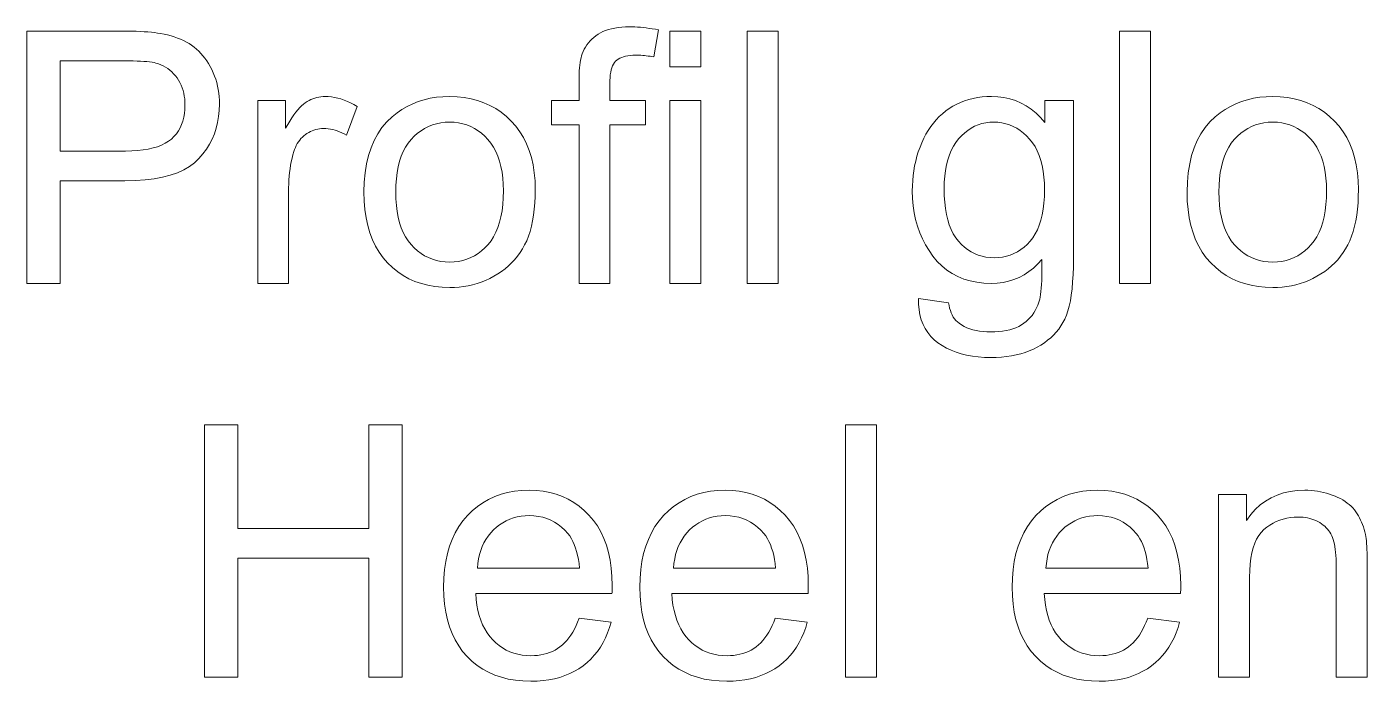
# Model space of a CAD drawing. Extents: x 0 to 297, y 0 to 420.
# Drawn here: x 162.8 to 178.73, y 371.01 to 378.79 of the extents above; entities that cross this region are included whole.
import ezdxf

# ---------------------------------------------------------------- set-up
doc = ezdxf.new("R2010")
doc.units = 0

msp = doc.modelspace()

# ---------------------------------------------------------------- linework, layer by layer
at = {"color": 7, "lineweight": 13}
for points in [[(162.803, 375.741), (162.803, 378.741), (163.934, 378.741), (163.993, 378.741), (164.048, 378.74), (164.101, 378.739), (164.151, 378.737), (164.198, 378.734), (164.242, 378.731), (164.284, 378.727), (164.322, 378.723), (164.358, 378.718), (164.391, 378.713), (164.434, 378.705), (164.476, 378.695), (164.517, 378.685), (164.556, 378.672), (164.594, 378.659), (164.63, 378.644), (164.665, 378.628), (164.699, 378.611), (164.731, 378.592), (164.761, 378.572), (164.79, 378.551), (164.819, 378.528), (164.846, 378.503), (164.871, 378.476), (164.896, 378.448), (164.919, 378.419), (164.942, 378.387), (164.963, 378.354), (164.983, 378.319), (165.002, 378.283), (165.019, 378.245), (165.034, 378.207), (165.048, 378.168), (165.06, 378.128), (165.07, 378.087), (165.078, 378.046), (165.085, 378.004), (165.089, 377.961), (165.092, 377.918), (165.093, 377.874), (165.09, 377.798), (165.083, 377.725), (165.071, 377.655), (165.054, 377.586), (165.032, 377.52), (165.005, 377.457), (164.973, 377.395), (164.937, 377.337), (164.895, 377.28), (164.849, 377.226), (164.797, 377.176), (164.736, 377.13), (164.668, 377.091), (164.592, 377.056), (164.507, 377.027), (164.416, 377.003), (164.316, 376.985), (164.208, 376.971), (164.093, 376.964), (163.969, 376.961), (163.2, 376.961), (163.2, 375.741)], [(169.366, 375.741), (169.366, 377.628), (169.04, 377.628), (169.04, 377.914), (169.366, 377.914), (169.366, 378.146), (169.366, 378.188), (169.367, 378.229), (169.369, 378.267), (169.372, 378.303), (169.375, 378.337), (169.38, 378.368), (169.385, 378.397), (169.39, 378.424), (169.397, 378.449), (169.404, 378.471), (169.416, 378.499), (169.429, 378.526), (169.444, 378.552), (169.46, 378.577), (169.478, 378.601), (169.497, 378.624), (169.519, 378.645), (169.541, 378.666), (169.566, 378.685), (169.592, 378.703), (169.62, 378.72), (169.65, 378.735), (169.682, 378.749), (169.716, 378.76), (169.753, 378.77), (169.791, 378.778), (169.832, 378.784), (169.875, 378.789), (169.92, 378.792), (169.967, 378.792), (169.999, 378.792), (170.031, 378.791), (170.063, 378.789), (170.097, 378.786), (170.131, 378.783), (170.166, 378.779), (170.201, 378.774), (170.237, 378.769), (170.274, 378.763), (170.311, 378.756), (170.256, 378.434), (170.233, 378.438), (170.21, 378.442), (170.188, 378.445), (170.166, 378.447), (170.144, 378.45), (170.123, 378.451), (170.101, 378.453), (170.08, 378.454), (170.059, 378.455), (170.039, 378.455), (170.006, 378.454), (169.976, 378.452), (169.947, 378.448), (169.92, 378.443), (169.896, 378.437), (169.873, 378.429), (169.852, 378.42), (169.833, 378.409), (169.816, 378.397), (169.801, 378.383), (169.788, 378.368), (169.776, 378.349), (169.766, 378.329), (169.757, 378.306), (169.749, 378.28), (169.743, 378.252), (169.738, 378.222), (169.735, 378.189), (169.733, 378.153), (169.732, 378.115), (169.732, 377.914), (170.155, 377.914), (170.155, 377.628), (169.732, 377.628), (169.732, 375.741)], [(170.444, 378.318), (170.444, 378.741), (170.812, 378.741), (170.812, 378.318)], [(171.365, 375.741), (171.365, 378.741), (171.733, 378.741), (171.733, 375.741)], [(175.791, 375.741), (175.791, 378.741), (176.16, 378.741), (176.16, 375.741)], [(163.2, 377.315), (163.975, 377.315), (164.05, 377.316), (164.12, 377.321), (164.186, 377.328), (164.247, 377.338), (164.304, 377.351), (164.357, 377.366), (164.405, 377.385), (164.448, 377.407), (164.487, 377.431), (164.522, 377.458), (164.552, 377.488), (164.58, 377.52), (164.604, 377.555), (164.625, 377.591), (164.643, 377.631), (164.658, 377.672), (164.669, 377.716), (164.677, 377.762), (164.682, 377.81), (164.683, 377.861), (164.682, 377.898), (164.68, 377.934), (164.675, 377.969), (164.668, 378.003), (164.66, 378.036), (164.649, 378.068), (164.637, 378.098), (164.623, 378.128), (164.606, 378.156), (164.588, 378.184), (164.569, 378.21), (164.548, 378.234), (164.526, 378.256), (164.502, 378.276), (164.478, 378.295), (164.452, 378.312), (164.425, 378.327), (164.397, 378.34), (164.368, 378.351), (164.338, 378.361), (164.316, 378.366), (164.291, 378.37), (164.262, 378.374), (164.23, 378.378), (164.195, 378.381), (164.156, 378.383), (164.114, 378.385), (164.068, 378.386), (164.02, 378.387), (163.967, 378.387), (163.2, 378.387)], [(165.547, 375.741), (165.547, 377.914), (165.879, 377.914), (165.879, 377.585), (165.904, 377.63), (165.928, 377.671), (165.953, 377.71), (165.977, 377.745), (166.001, 377.777), (166.024, 377.806), (166.047, 377.832), (166.069, 377.854), (166.091, 377.874), (166.113, 377.89), (166.135, 377.904), (166.157, 377.916), (166.179, 377.928), (166.202, 377.937), (166.226, 377.945), (166.249, 377.952), (166.274, 377.957), (166.298, 377.961), (166.324, 377.963), (166.349, 377.964), (166.386, 377.962), (166.424, 377.959), (166.461, 377.953), (166.499, 377.945), (166.537, 377.934), (166.575, 377.921), (166.613, 377.905), (166.651, 377.888), (166.689, 377.867), (166.728, 377.845), (166.601, 377.503), (166.574, 377.518), (166.547, 377.532), (166.52, 377.544), (166.493, 377.554), (166.466, 377.563), (166.439, 377.57), (166.412, 377.576), (166.385, 377.58), (166.358, 377.582), (166.331, 377.583), (166.307, 377.582), (166.283, 377.58), (166.261, 377.576), (166.238, 377.571), (166.216, 377.565), (166.195, 377.557), (166.174, 377.547), (166.153, 377.536), (166.133, 377.524), (166.114, 377.51), (166.095, 377.495), (166.078, 377.479), (166.061, 377.462), (166.046, 377.443), (166.031, 377.424), (166.018, 377.403), (166.006, 377.381), (165.995, 377.358), (165.985, 377.334), (165.977, 377.309), (165.965, 377.269), (165.955, 377.229), (165.945, 377.188), (165.937, 377.146), (165.931, 377.103), (165.925, 377.06), (165.921, 377.016), (165.918, 376.971), (165.916, 376.925), (165.915, 376.879), (165.915, 375.741)], [(166.81, 376.828), (166.813, 376.945), (166.823, 377.057), (166.84, 377.162), (166.863, 377.261), (166.894, 377.353), (166.93, 377.44), (166.974, 377.52), (167.024, 377.593), (167.081, 377.661), (167.145, 377.722), (167.203, 377.768), (167.262, 377.809), (167.324, 377.845), (167.389, 377.877), (167.456, 377.903), (167.526, 377.925), (167.598, 377.942), (167.672, 377.954), (167.749, 377.961), (167.829, 377.964), (167.917, 377.961), (168.001, 377.952), (168.083, 377.937), (168.161, 377.917), (168.236, 377.89), (168.308, 377.858), (168.376, 377.82), (168.441, 377.776), (168.503, 377.726), (168.561, 377.67), (168.615, 377.609), (168.664, 377.544), (168.706, 377.474), (168.743, 377.399), (168.775, 377.32), (168.8, 377.237), (168.82, 377.149), (168.834, 377.057), (168.843, 376.96), (168.846, 376.859), (168.845, 376.776), (168.841, 376.698), (168.834, 376.623), (168.826, 376.552), (168.814, 376.484), (168.8, 376.42), (168.784, 376.359), (168.765, 376.302), (168.744, 376.248), (168.72, 376.199), (168.694, 376.152), (168.665, 376.107), (168.634, 376.064), (168.601, 376.023), (168.565, 375.985), (168.528, 375.949), (168.488, 375.915), (168.445, 375.883), (168.401, 375.853), (168.354, 375.825), (168.305, 375.8), (168.256, 375.777), (168.205, 375.757), (168.154, 375.74), (168.102, 375.725), (168.049, 375.713), (167.995, 375.704), (167.941, 375.697), (167.885, 375.693), (167.829, 375.692), (167.739, 375.695), (167.653, 375.704), (167.571, 375.718), (167.492, 375.739), (167.416, 375.765), (167.344, 375.797), (167.276, 375.836), (167.211, 375.879), (167.149, 375.929), (167.091, 375.985), (167.038, 376.046), (166.99, 376.112), (166.948, 376.184), (166.911, 376.26), (166.88, 376.342), (166.855, 376.429), (166.835, 376.521), (166.821, 376.618), (166.812, 376.72)], [(170.444, 375.741), (170.444, 377.914), (170.812, 377.914), (170.812, 375.741)], [(173.401, 375.561), (173.759, 375.508), (173.764, 375.476), (173.771, 375.445), (173.78, 375.417), (173.79, 375.39), (173.802, 375.365), (173.815, 375.341), (173.83, 375.32), (173.846, 375.3), (173.864, 375.283), (173.884, 375.266), (173.912, 375.247), (173.943, 375.23), (173.975, 375.214), (174.01, 375.201), (174.046, 375.19), (174.085, 375.181), (174.125, 375.173), (174.168, 375.168), (174.212, 375.165), (174.258, 375.164), (174.308, 375.165), (174.356, 375.168), (174.401, 375.173), (174.444, 375.181), (174.485, 375.19), (174.523, 375.201), (174.559, 375.214), (174.593, 375.23), (174.624, 375.247), (174.653, 375.266), (174.68, 375.288), (174.705, 375.311), (174.729, 375.335), (174.75, 375.361), (174.77, 375.389), (174.788, 375.419), (174.804, 375.45), (174.818, 375.483), (174.831, 375.517), (174.842, 375.553), (174.847, 375.578), (174.852, 375.608), (174.856, 375.643), (174.86, 375.683), (174.863, 375.727), (174.865, 375.777), (174.867, 375.832), (174.868, 375.892), (174.868, 375.956), (174.868, 376.026), (174.819, 375.972), (174.767, 375.923), (174.713, 375.881), (174.656, 375.844), (174.597, 375.812), (174.536, 375.787), (174.472, 375.767), (174.406, 375.753), (174.337, 375.744), (174.267, 375.741), (174.179, 375.744), (174.095, 375.754), (174.016, 375.77), (173.941, 375.793), (173.869, 375.822), (173.802, 375.858), (173.738, 375.9), (173.679, 375.948), (173.624, 376.003), (173.573, 376.065), (173.526, 376.131), (173.485, 376.199), (173.448, 376.27), (173.416, 376.344), (173.389, 376.42), (173.367, 376.499), (173.349, 376.58), (173.337, 376.664), (173.33, 376.751), (173.327, 376.84), (173.328, 376.902), (173.332, 376.963), (173.337, 377.022), (173.345, 377.081), (173.355, 377.139), (173.368, 377.196), (173.383, 377.252), (173.399, 377.307), (173.419, 377.361), (173.44, 377.414), (173.463, 377.466), (173.489, 377.515), (173.517, 377.561), (173.546, 377.605), (173.578, 377.647), (173.611, 377.687), (173.647, 377.724), (173.685, 377.758), (173.725, 377.791), (173.766, 377.82), (173.81, 377.848), (173.855, 377.872), (173.901, 377.893), (173.949, 377.912), (173.999, 377.928), (174.05, 377.941), (174.102, 377.951), (174.156, 377.958), (174.212, 377.962), (174.269, 377.964), (174.344, 377.961), (174.417, 377.951), (174.487, 377.936), (174.555, 377.914), (174.62, 377.886), (174.682, 377.852), (174.741, 377.811), (174.798, 377.765), (174.852, 377.712), (174.903, 377.653), (174.903, 377.914), (175.243, 377.914), (175.243, 376.036), (175.242, 375.937), (175.239, 375.845), (175.233, 375.758), (175.226, 375.677), (175.217, 375.602), (175.206, 375.533), (175.192, 375.47), (175.177, 375.413), (175.159, 375.362), (175.139, 375.317), (175.118, 375.275), (175.093, 375.235), (175.067, 375.198), (175.037, 375.161), (175.006, 375.127), (174.972, 375.095), (174.936, 375.064), (174.897, 375.035), (174.856, 375.007), (174.812, 374.982), (174.766, 374.959), (174.718, 374.938), (174.668, 374.919), (174.616, 374.903), (174.562, 374.89), (174.506, 374.879), (174.448, 374.87), (174.387, 374.864), (174.325, 374.86), (174.261, 374.859), (174.184, 374.861), (174.111, 374.866), (174.041, 374.875), (173.973, 374.887), (173.909, 374.903), (173.848, 374.922), (173.789, 374.945), (173.734, 374.971), (173.682, 375.001), (173.632, 375.034), (173.587, 375.071), (173.546, 375.111), (173.511, 375.155), (173.48, 375.203), (173.455, 375.253), (173.434, 375.308), (173.418, 375.366), (173.408, 375.427), (173.402, 375.493)], [(176.593, 376.828), (176.597, 376.945), (176.607, 377.057), (176.624, 377.162), (176.647, 377.261), (176.677, 377.353), (176.714, 377.44), (176.758, 377.52), (176.808, 377.593), (176.865, 377.661), (176.929, 377.722), (176.986, 377.768), (177.046, 377.809), (177.108, 377.845), (177.173, 377.877), (177.24, 377.903), (177.31, 377.925), (177.382, 377.942), (177.456, 377.954), (177.533, 377.961), (177.612, 377.964), (177.7, 377.961), (177.785, 377.952), (177.867, 377.937), (177.945, 377.917), (178.02, 377.89), (178.091, 377.858), (178.16, 377.82), (178.225, 377.776), (178.287, 377.726), (178.345, 377.67), (178.399, 377.609), (178.447, 377.544), (178.49, 377.474), (178.527, 377.399), (178.558, 377.32), (178.584, 377.237), (178.604, 377.149), (178.618, 377.057), (178.627, 376.96), (178.63, 376.859), (178.628, 376.776), (178.625, 376.698), (178.618, 376.623), (178.609, 376.552), (178.598, 376.484), (178.584, 376.42), (178.568, 376.359), (178.549, 376.302), (178.528, 376.248), (178.504, 376.199), (178.477, 376.152), (178.449, 376.107), (178.418, 376.064), (178.385, 376.023), (178.349, 375.985), (178.311, 375.949), (178.271, 375.915), (178.229, 375.883), (178.184, 375.853), (178.137, 375.825), (178.089, 375.8), (178.039, 375.777), (177.989, 375.757), (177.938, 375.74), (177.886, 375.725), (177.833, 375.713), (177.779, 375.704), (177.725, 375.697), (177.669, 375.693), (177.612, 375.692), (177.523, 375.695), (177.437, 375.704), (177.354, 375.718), (177.275, 375.739), (177.2, 375.765), (177.128, 375.797), (177.059, 375.836), (176.994, 375.879), (176.933, 375.929), (176.875, 375.985), (176.821, 376.046), (176.773, 376.112), (176.731, 376.184), (176.695, 376.26), (176.664, 376.342), (176.638, 376.429), (176.619, 376.521), (176.605, 376.618), (176.596, 376.72)], [(167.188, 376.828), (167.19, 376.746), (167.195, 376.669), (167.205, 376.596), (167.217, 376.527), (167.234, 376.463), (167.254, 376.402), (167.277, 376.346), (167.305, 376.294), (167.336, 376.246), (167.37, 376.203), (167.408, 376.163), (167.447, 376.128), (167.488, 376.097), (167.531, 376.07), (167.576, 376.047), (167.623, 376.028), (167.671, 376.014), (167.722, 376.003), (167.774, 375.997), (167.829, 375.995), (167.883, 375.997), (167.935, 376.003), (167.985, 376.014), (168.033, 376.028), (168.08, 376.047), (168.125, 376.07), (168.168, 376.097), (168.209, 376.129), (168.248, 376.164), (168.285, 376.204), (168.32, 376.248), (168.351, 376.296), (168.378, 376.349), (168.402, 376.406), (168.422, 376.467), (168.438, 376.533), (168.451, 376.603), (168.46, 376.678), (168.465, 376.757), (168.467, 376.84), (168.465, 376.919), (168.46, 376.994), (168.451, 377.064), (168.438, 377.131), (168.421, 377.194), (168.401, 377.254), (168.377, 377.309), (168.35, 377.36), (168.319, 377.408), (168.284, 377.451), (168.247, 377.49), (168.207, 377.526), (168.166, 377.557), (168.123, 377.584), (168.079, 377.607), (168.032, 377.625), (167.984, 377.64), (167.934, 377.65), (167.882, 377.657), (167.829, 377.659), (167.774, 377.657), (167.722, 377.65), (167.671, 377.64), (167.623, 377.626), (167.576, 377.607), (167.531, 377.584), (167.488, 377.557), (167.447, 377.526), (167.408, 377.491), (167.37, 377.452), (167.336, 377.409), (167.305, 377.361), (167.277, 377.309), (167.254, 377.253), (167.234, 377.193), (167.217, 377.128), (167.205, 377.059), (167.195, 376.986), (167.19, 376.909)], [(173.706, 376.867), (173.708, 376.784), (173.713, 376.705), (173.721, 376.631), (173.733, 376.562), (173.748, 376.497), (173.767, 376.437), (173.789, 376.381), (173.815, 376.33), (173.844, 376.284), (173.876, 376.243), (173.911, 376.205), (173.947, 376.172), (173.985, 376.142), (174.025, 376.117), (174.067, 376.095), (174.111, 376.078), (174.156, 376.064), (174.203, 376.054), (174.251, 376.048), (174.301, 376.046), (174.351, 376.048), (174.4, 376.054), (174.446, 376.064), (174.491, 376.077), (174.535, 376.095), (174.576, 376.117), (174.617, 376.142), (174.655, 376.171), (174.692, 376.204), (174.727, 376.242), (174.76, 376.283), (174.789, 376.329), (174.815, 376.379), (174.837, 376.433), (174.856, 376.493), (174.871, 376.556), (174.884, 376.624), (174.892, 376.696), (174.897, 376.773), (174.899, 376.854), (174.897, 376.932), (174.892, 377.006), (174.883, 377.076), (174.871, 377.142), (174.855, 377.204), (174.835, 377.263), (174.812, 377.317), (174.786, 377.367), (174.756, 377.414), (174.722, 377.456), (174.686, 377.495), (174.648, 377.529), (174.609, 377.559), (174.569, 377.586), (174.527, 377.608), (174.483, 377.626), (174.439, 377.64), (174.392, 377.651), (174.345, 377.657), (174.295, 377.659), (174.247, 377.657), (174.2, 377.651), (174.155, 377.641), (174.111, 377.627), (174.068, 377.609), (174.027, 377.587), (173.988, 377.561), (173.95, 377.531), (173.913, 377.497), (173.878, 377.459), (173.845, 377.417), (173.816, 377.372), (173.79, 377.322), (173.768, 377.269), (173.749, 377.211), (173.733, 377.15), (173.721, 377.085), (173.713, 377.016), (173.708, 376.943)], [(176.972, 376.828), (176.974, 376.746), (176.979, 376.669), (176.988, 376.596), (177.001, 376.527), (177.018, 376.463), (177.038, 376.402), (177.061, 376.346), (177.089, 376.294), (177.119, 376.246), (177.154, 376.203), (177.191, 376.163), (177.231, 376.128), (177.272, 376.097), (177.315, 376.07), (177.36, 376.047), (177.407, 376.028), (177.455, 376.014), (177.506, 376.003), (177.558, 375.997), (177.612, 375.995), (177.666, 375.997), (177.718, 376.003), (177.769, 376.014), (177.817, 376.028), (177.864, 376.047), (177.908, 376.07), (177.951, 376.097), (177.992, 376.129), (178.031, 376.164), (178.069, 376.204), (178.103, 376.248), (178.134, 376.296), (178.162, 376.349), (178.185, 376.406), (178.205, 376.467), (178.222, 376.533), (178.235, 376.603), (178.244, 376.678), (178.249, 376.757), (178.251, 376.84), (178.249, 376.919), (178.244, 376.994), (178.234, 377.064), (178.222, 377.131), (178.205, 377.194), (178.185, 377.254), (178.161, 377.309), (178.134, 377.36), (178.103, 377.408), (178.068, 377.451), (178.03, 377.49), (177.991, 377.526), (177.95, 377.557), (177.907, 377.584), (177.862, 377.607), (177.816, 377.625), (177.768, 377.64), (177.718, 377.65), (177.666, 377.657), (177.612, 377.659), (177.558, 377.657), (177.506, 377.65), (177.455, 377.64), (177.407, 377.626), (177.36, 377.607), (177.315, 377.584), (177.272, 377.557), (177.231, 377.526), (177.191, 377.491), (177.154, 377.452), (177.119, 377.409), (177.089, 377.361), (177.061, 377.309), (177.038, 377.253), (177.018, 377.193), (177.001, 377.128), (176.988, 377.059), (176.979, 376.986), (176.974, 376.909)], [(164.913, 371.059), (164.913, 374.059), (165.31, 374.059), (165.31, 372.827), (166.869, 372.827), (166.869, 374.059), (167.266, 374.059), (167.266, 371.059), (166.869, 371.059), (166.869, 372.473), (165.31, 372.473), (165.31, 371.059)], [(172.533, 371.059), (172.533, 374.059), (172.902, 374.059), (172.902, 371.059)], [(169.368, 371.759), (169.748, 371.712), (169.729, 371.647), (169.706, 371.584), (169.68, 371.525), (169.652, 371.469), (169.62, 371.416), (169.585, 371.365), (169.547, 371.318), (169.506, 371.274), (169.462, 371.233), (169.415, 371.194), (169.365, 371.159), (169.312, 371.128), (169.256, 371.1), (169.198, 371.076), (169.137, 371.056), (169.074, 371.039), (169.008, 371.027), (168.939, 371.017), (168.867, 371.012), (168.793, 371.01), (168.699, 371.013), (168.61, 371.022), (168.524, 371.036), (168.443, 371.057), (168.365, 371.083), (168.292, 371.116), (168.222, 371.154), (168.156, 371.198), (168.094, 371.248), (168.036, 371.304), (167.983, 371.365), (167.936, 371.431), (167.894, 371.501), (167.858, 371.576), (167.827, 371.656), (167.802, 371.741), (167.782, 371.831), (167.768, 371.925), (167.76, 372.024), (167.757, 372.127), (167.76, 372.235), (167.768, 372.337), (167.783, 372.434), (167.802, 372.527), (167.828, 372.614), (167.859, 372.697), (167.895, 372.775), (167.938, 372.848), (167.986, 372.916), (168.04, 372.979), (168.098, 373.036), (168.159, 373.088), (168.224, 373.133), (168.292, 373.172), (168.364, 373.206), (168.439, 373.233), (168.517, 373.254), (168.599, 373.269), (168.684, 373.278), (168.772, 373.281), (168.858, 373.279), (168.94, 373.27), (169.019, 373.255), (169.095, 373.234), (169.168, 373.207), (169.238, 373.175), (169.304, 373.136), (169.367, 373.092), (169.427, 373.041), (169.484, 372.985), (169.537, 372.923), (169.584, 372.856), (169.625, 372.785), (169.661, 372.709), (169.691, 372.628), (169.716, 372.542), (169.736, 372.451), (169.749, 372.355), (169.758, 372.255), (169.761, 372.15), (169.76, 372.143), (169.76, 372.135), (169.76, 372.127), (169.76, 372.118), (169.76, 372.109), (169.76, 372.099), (169.76, 372.088), (169.759, 372.077), (169.759, 372.064), (169.758, 372.052), (168.138, 372.052), (168.143, 371.982), (168.152, 371.915), (168.165, 371.852), (168.18, 371.792), (168.199, 371.735), (168.22, 371.682), (168.246, 371.632), (168.274, 371.586), (168.306, 371.543), (168.34, 371.503), (168.378, 371.467), (168.417, 371.435), (168.458, 371.406), (168.5, 371.381), (168.545, 371.36), (168.591, 371.343), (168.639, 371.33), (168.689, 371.32), (168.741, 371.315), (168.795, 371.313), (168.835, 371.314), (168.873, 371.317), (168.911, 371.322), (168.947, 371.33), (168.982, 371.339), (169.016, 371.351), (169.049, 371.365), (169.081, 371.381), (169.111, 371.399), (169.14, 371.419), (169.169, 371.442), (169.195, 371.467), (169.221, 371.495), (169.246, 371.525), (169.269, 371.557), (169.291, 371.593), (169.312, 371.63), (169.332, 371.671), (169.35, 371.714)], [(171.698, 371.759), (172.079, 371.712), (172.06, 371.647), (172.037, 371.584), (172.011, 371.525), (171.982, 371.469), (171.951, 371.416), (171.916, 371.365), (171.878, 371.318), (171.837, 371.274), (171.793, 371.233), (171.746, 371.194), (171.695, 371.159), (171.643, 371.128), (171.587, 371.1), (171.529, 371.076), (171.468, 371.056), (171.405, 371.039), (171.338, 371.027), (171.269, 371.017), (171.198, 371.012), (171.123, 371.01), (171.03, 371.013), (170.941, 371.022), (170.855, 371.036), (170.774, 371.057), (170.696, 371.083), (170.622, 371.116), (170.553, 371.154), (170.487, 371.198), (170.425, 371.248), (170.367, 371.304), (170.314, 371.365), (170.267, 371.431), (170.225, 371.501), (170.189, 371.576), (170.158, 371.656), (170.133, 371.741), (170.113, 371.831), (170.099, 371.925), (170.091, 372.024), (170.088, 372.127), (170.091, 372.235), (170.099, 372.337), (170.113, 372.434), (170.133, 372.527), (170.159, 372.614), (170.19, 372.697), (170.226, 372.775), (170.269, 372.848), (170.317, 372.916), (170.37, 372.979), (170.428, 373.036), (170.49, 373.088), (170.555, 373.133), (170.623, 373.172), (170.695, 373.206), (170.77, 373.233), (170.848, 373.254), (170.93, 373.269), (171.015, 373.278), (171.103, 373.281), (171.189, 373.279), (171.271, 373.27), (171.35, 373.255), (171.426, 373.234), (171.499, 373.207), (171.569, 373.175), (171.635, 373.136), (171.698, 373.092), (171.758, 373.041), (171.815, 372.985), (171.868, 372.923), (171.915, 372.856), (171.956, 372.785), (171.992, 372.709), (172.022, 372.628), (172.047, 372.542), (172.066, 372.451), (172.08, 372.355), (172.089, 372.255), (172.091, 372.15), (172.091, 372.143), (172.091, 372.135), (172.091, 372.127), (172.091, 372.118), (172.091, 372.109), (172.091, 372.099), (172.09, 372.088), (172.09, 372.077), (172.09, 372.064), (172.089, 372.052), (170.469, 372.052), (170.474, 371.982), (170.483, 371.915), (170.495, 371.852), (170.511, 371.792), (170.529, 371.735), (170.551, 371.682), (170.576, 371.632), (170.605, 371.586), (170.636, 371.543), (170.671, 371.503), (170.708, 371.467), (170.748, 371.435), (170.789, 371.406), (170.831, 371.381), (170.876, 371.36), (170.922, 371.343), (170.97, 371.33), (171.02, 371.32), (171.072, 371.315), (171.125, 371.313), (171.165, 371.314), (171.204, 371.317), (171.242, 371.322), (171.278, 371.33), (171.313, 371.339), (171.347, 371.351), (171.38, 371.365), (171.412, 371.381), (171.442, 371.399), (171.471, 371.419), (171.499, 371.442), (171.526, 371.467), (171.552, 371.495), (171.576, 371.525), (171.6, 371.557), (171.622, 371.593), (171.643, 371.63), (171.663, 371.671), (171.681, 371.714)], [(176.125, 371.759), (176.505, 371.712), (176.486, 371.647), (176.463, 371.584), (176.438, 371.525), (176.409, 371.469), (176.377, 371.416), (176.342, 371.365), (176.304, 371.318), (176.263, 371.274), (176.219, 371.233), (176.172, 371.194), (176.122, 371.159), (176.069, 371.128), (176.014, 371.1), (175.955, 371.076), (175.895, 371.056), (175.831, 371.039), (175.765, 371.027), (175.696, 371.017), (175.624, 371.012), (175.55, 371.01), (175.456, 371.013), (175.367, 371.022), (175.281, 371.036), (175.2, 371.057), (175.122, 371.083), (175.049, 371.116), (174.979, 371.154), (174.913, 371.198), (174.851, 371.248), (174.794, 371.304), (174.741, 371.365), (174.693, 371.431), (174.651, 371.501), (174.615, 371.576), (174.584, 371.656), (174.559, 371.741), (174.539, 371.831), (174.525, 371.925), (174.517, 372.024), (174.514, 372.127), (174.517, 372.235), (174.526, 372.337), (174.54, 372.434), (174.559, 372.527), (174.585, 372.614), (174.616, 372.697), (174.653, 372.775), (174.695, 372.848), (174.743, 372.916), (174.797, 372.979), (174.855, 373.036), (174.916, 373.088), (174.981, 373.133), (175.049, 373.172), (175.121, 373.206), (175.196, 373.233), (175.274, 373.254), (175.356, 373.269), (175.441, 373.278), (175.529, 373.281), (175.615, 373.279), (175.697, 373.27), (175.776, 373.255), (175.852, 373.234), (175.925, 373.207), (175.995, 373.175), (176.061, 373.136), (176.125, 373.092), (176.185, 373.041), (176.241, 372.985), (176.294, 372.923), (176.341, 372.856), (176.382, 372.785), (176.418, 372.709), (176.449, 372.628), (176.473, 372.542), (176.493, 372.451), (176.507, 372.355), (176.515, 372.255), (176.518, 372.15), (176.518, 372.143), (176.518, 372.135), (176.518, 372.127), (176.517, 372.118), (176.517, 372.109), (176.517, 372.099), (176.517, 372.088), (176.516, 372.077), (176.516, 372.064), (176.516, 372.052), (174.895, 372.052), (174.901, 371.982), (174.91, 371.915), (174.922, 371.852), (174.937, 371.792), (174.956, 371.735), (174.978, 371.682), (175.003, 371.632), (175.031, 371.586), (175.063, 371.543), (175.097, 371.503), (175.135, 371.467), (175.174, 371.435), (175.215, 371.406), (175.258, 371.381), (175.302, 371.36), (175.348, 371.343), (175.397, 371.33), (175.447, 371.32), (175.498, 371.315), (175.552, 371.313), (175.592, 371.314), (175.63, 371.317), (175.668, 371.322), (175.704, 371.33), (175.74, 371.339), (175.774, 371.351), (175.806, 371.365), (175.838, 371.381), (175.868, 371.399), (175.898, 371.419), (175.926, 371.442), (175.953, 371.467), (175.978, 371.495), (176.003, 371.525), (176.026, 371.557), (176.048, 371.593), (176.069, 371.63), (176.089, 371.671), (176.107, 371.714)], [(176.968, 371.059), (176.968, 373.232), (177.299, 373.232), (177.299, 372.923), (177.349, 372.991), (177.404, 373.052), (177.462, 373.106), (177.525, 373.153), (177.592, 373.192), (177.663, 373.224), (177.739, 373.249), (177.819, 373.267), (177.903, 373.278), (177.991, 373.281), (178.03, 373.281), (178.068, 373.279), (178.106, 373.275), (178.143, 373.27), (178.18, 373.264), (178.215, 373.256), (178.251, 373.247), (178.285, 373.236), (178.319, 373.224), (178.352, 373.211), (178.384, 373.196), (178.415, 373.181), (178.444, 373.165), (178.471, 373.147), (178.496, 373.129), (178.52, 373.11), (178.542, 373.09), (178.563, 373.07), (178.582, 373.048), (178.599, 373.026), (178.615, 373.002), (178.63, 372.978), (178.644, 372.953), (178.656, 372.927), (178.668, 372.9), (178.679, 372.873), (178.689, 372.844), (178.698, 372.815), (178.706, 372.785), (178.713, 372.754), (178.717, 372.732), (178.721, 372.706), (178.724, 372.678), (178.727, 372.647), (178.729, 372.613), (178.731, 372.575), (178.732, 372.535), (178.733, 372.492), (178.734, 372.445), (178.734, 372.395), (178.734, 371.059), (178.366, 371.059), (178.366, 372.381), (178.365, 372.425), (178.364, 372.467), (178.362, 372.506), (178.359, 372.543), (178.355, 372.578), (178.35, 372.61), (178.345, 372.641), (178.338, 372.669), (178.331, 372.694), (178.323, 372.718), (178.313, 372.74), (178.303, 372.761), (178.291, 372.781), (178.278, 372.8), (178.263, 372.818), (178.247, 372.835), (178.23, 372.852), (178.211, 372.867), (178.191, 372.882), (178.17, 372.896), (178.148, 372.908), (178.125, 372.92), (178.101, 372.93), (178.076, 372.938), (178.051, 372.946), (178.025, 372.952), (177.998, 372.956), (177.971, 372.96), (177.942, 372.962), (177.913, 372.962), (177.867, 372.961), (177.822, 372.956), (177.778, 372.949), (177.735, 372.938), (177.694, 372.925), (177.654, 372.908), (177.615, 372.889), (177.578, 372.867), (177.542, 372.841), (177.507, 372.813), (177.475, 372.78), (177.446, 372.742), (177.42, 372.699), (177.398, 372.65), (177.379, 372.596), (177.364, 372.537), (177.352, 372.472), (177.343, 372.402), (177.338, 372.327), (177.336, 372.246), (177.336, 371.059)], [(168.158, 372.354), (169.372, 372.354), (169.366, 372.408), (169.358, 372.459), (169.349, 372.507), (169.338, 372.552), (169.325, 372.594), (169.31, 372.634), (169.293, 372.671), (169.275, 372.705), (169.255, 372.737), (169.233, 372.766), (169.196, 372.806), (169.158, 372.842), (169.118, 372.874), (169.075, 372.902), (169.03, 372.925), (168.984, 372.945), (168.935, 372.959), (168.884, 372.97), (168.831, 372.977), (168.776, 372.979), (168.726, 372.977), (168.678, 372.972), (168.631, 372.963), (168.586, 372.951), (168.543, 372.936), (168.501, 372.917), (168.461, 372.895), (168.422, 372.87), (168.385, 372.841), (168.35, 372.809), (168.316, 372.774), (168.287, 372.736), (168.26, 372.697), (168.236, 372.655), (168.215, 372.61), (168.198, 372.564), (168.183, 372.515), (168.172, 372.464), (168.163, 372.41)], [(170.489, 372.354), (171.703, 372.354), (171.697, 372.408), (171.689, 372.459), (171.68, 372.507), (171.668, 372.552), (171.655, 372.594), (171.641, 372.634), (171.624, 372.671), (171.606, 372.705), (171.585, 372.737), (171.563, 372.766), (171.527, 372.806), (171.489, 372.842), (171.448, 372.874), (171.406, 372.902), (171.361, 372.925), (171.315, 372.945), (171.266, 372.959), (171.215, 372.97), (171.162, 372.977), (171.107, 372.979), (171.057, 372.977), (171.009, 372.972), (170.962, 372.963), (170.917, 372.951), (170.873, 372.936), (170.832, 372.917), (170.791, 372.895), (170.753, 372.87), (170.716, 372.841), (170.68, 372.809), (170.647, 372.774), (170.617, 372.736), (170.591, 372.697), (170.567, 372.655), (170.546, 372.61), (170.528, 372.564), (170.514, 372.515), (170.503, 372.464), (170.494, 372.41)], [(174.915, 372.354), (176.129, 372.354), (176.123, 372.408), (176.115, 372.459), (176.106, 372.507), (176.095, 372.552), (176.082, 372.594), (176.067, 372.634), (176.05, 372.671), (176.032, 372.705), (176.012, 372.737), (175.99, 372.766), (175.953, 372.806), (175.915, 372.842), (175.875, 372.874), (175.832, 372.902), (175.788, 372.925), (175.741, 372.945), (175.692, 372.959), (175.641, 372.97), (175.588, 372.977), (175.533, 372.979), (175.483, 372.977), (175.435, 372.972), (175.388, 372.963), (175.343, 372.951), (175.3, 372.936), (175.258, 372.917), (175.218, 372.895), (175.179, 372.87), (175.142, 372.841), (175.107, 372.809), (175.074, 372.774), (175.044, 372.736), (175.017, 372.697), (174.993, 372.655), (174.972, 372.61), (174.955, 372.564), (174.94, 372.515), (174.929, 372.464), (174.921, 372.41)]]:
    msp.add_lwpolyline(points, close=True, dxfattribs=at)

doc.saveas('drawing.dxf')
